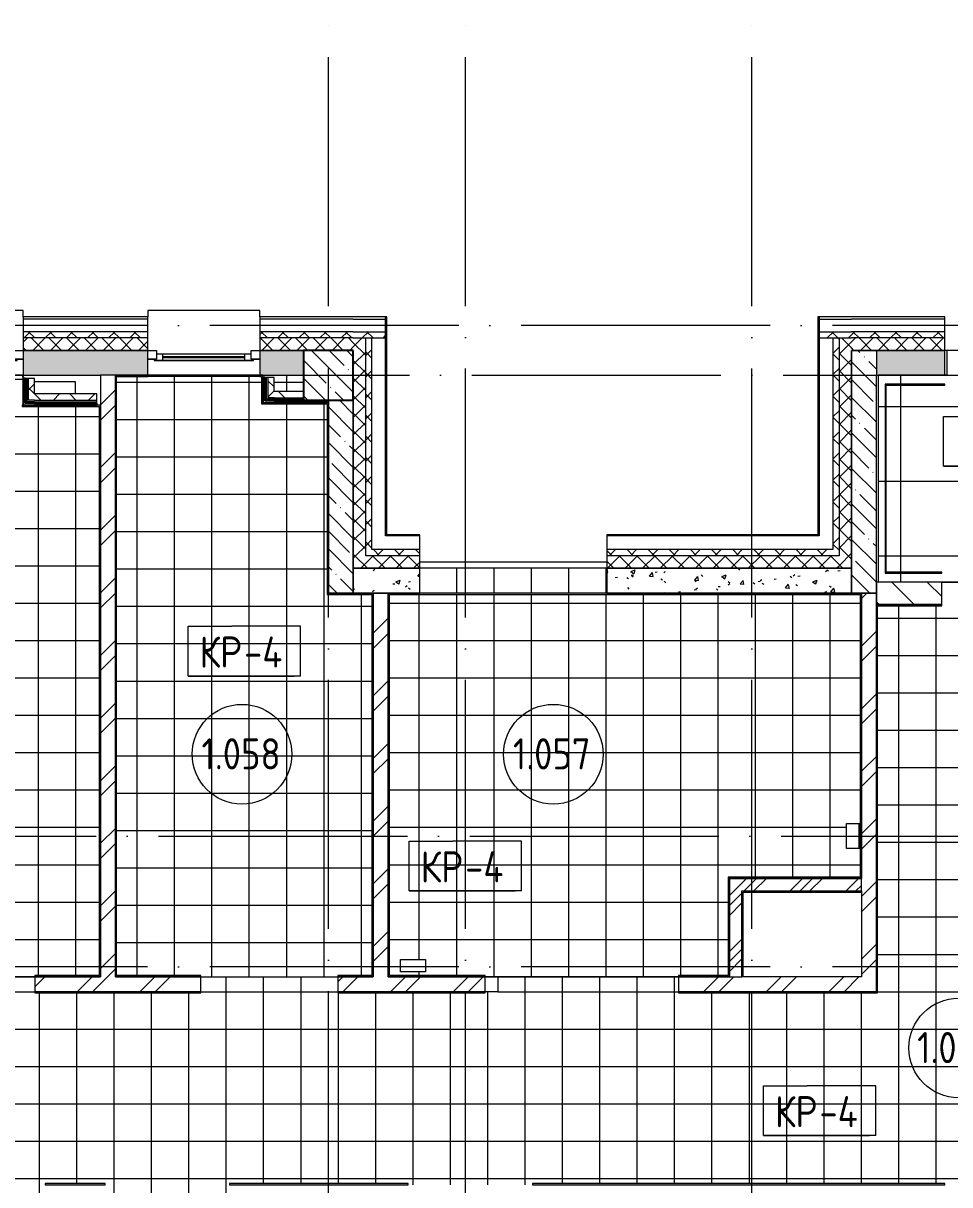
# Model space of a CAD drawing. Header units: millimetres. Extents: x -4370 to 196781, y -4577 to 61202.
# Drawn here: x 115350 to 122789, y 51875 to 61202 of the extents above; entities that cross this region are included whole.
import ezdxf

# ---------------------------------------------------------------- set-up
doc = ezdxf.new("R2010")
doc.units = ezdxf.units.MM
doc.linetypes.add('ADSK_Линия сетки', pattern=[2500, 2000, -250, 0, -250])
for name, color, linetype, lineweight in [('A-AREA-____-IDEN', 2, 'Continuous', 20), ('A-FLOR-____-IDEN', 11, 'Continuous', 20), ('A-FLOR-____-OTLN', 192, 'Continuous', 9), ('A-FLOR-____-PATT', 8, 'Continuous', 9), ('A-GLAZ-____-MCUT', 151, 'Continuous', 9), ('A-GLAZ-____-OTLN', 151, 'Continuous', 9), ('A-WALL-____-MCUT', 113, 'Continuous', 9), ('A-WALL-____-PATT', 111, 'Continuous', 9), ('A-WALL-FNSH-MCUT', 113, 'Continuous', 9), ('I-WALL-____-OTLN', 2, 'Continuous', 9), ('S-COLS-____-MCUT', 52, 'Continuous', 9), ('S-COLS-____-OTLN', 52, 'Continuous', 9), ('S-GRID-____-OTLN', 1, 'Continuous', 9)]:
    doc.layers.add(name, color=color, linetype=linetype, lineweight=lineweight)
doc.styles.add('GOST Common_1', font='GOST_Common.ttf', dxfattribs={"width": 0.9, "height": 250})
pattern_1 = [(135, (0, 0), (-142.5612, -142.5612), []), (135, (142.56, 0), (-142.5612, -142.5612), [252.016, -50.403, 3.353, -47.05])]
pattern_2 = [(45, (0, 0), (-251.4472, 251.4472), []), (45, (0, 381), (-251.4472, 251.4472), [])]
pattern_3 = [(50, (0, 0), (364.3679, -31.8783), [38.1, -419.1]), (355, (0, 0), (-70.48585, 382.1133), [30.48, -335.28]), (100.451, (30.36, -2.66), (293.885, 350.2334), [32.38, -356.18]), (46.184, (0, 101.6), (542.1585, -84.0858), [57.15, -628.65]), (96.636, (45.2, 94.6), (474.8049, 494.8554), [48.57, -534.27]), (351.184, (0, 101.6), (474.8102, 494.85), [45.72, -502.92]), (21, (50.8, 76.2), (303.22847, -204.53046), [38.1, -419.1]), (326, (50.8, 76.2), (123.6039, 368.376), [30.48, -335.28]), (71.451, (76.07, 59.16), (426.8341, 163.8427), [32.38, -356.18]), (37.5, (0, 0), (6.17665, 169.11015), [16.764, -314.452, 16.764, -323.596, -336.55]), (37.5, (0, 0), (6.17665, 169.11015), [-671.576, 16.764, -319.786]), (7.5, (0, 0), (133.63888, 200.3615), [16.764, -177.292, 16.764, -306.832, -128.27]), (7.5, (0, 0), (133.63888, 200.3615), [-517.652, 16.764, -111.506]), (327.5, (-113.28, 0), (271.18182, -11.45836), [16.764, -110.236, 16.764, -379.476, -525.78]), (327.5, (-113.28, 0), (271.18182, -11.45836), [-523.24, 16.764, -509.016]), (317.5, (-164.08, 0), (296.2585, 50.85285), [16.764, -148.336, 16.764, -246.38, -373.38]), (317.5, (-164.08, 0), (296.2585, 50.85285), [-428.244, 16.764, -356.616])]
pattern_4 = [(45, (0, 0), (-70.71068, 70.71068), []), (135, (0, 0), (-70.71068, -70.71068), [])]
pattern_5 = [(135, (0, 0), (-84.85281, -84.85281), []), (225, (0, 0), (84.85281, -84.85281), [])]
pattern_6 = [(45, (0, 0), (-224.5064, 224.5064), []), (45, (79.38, 0), (0, 449.0128), []), (45, (-79.38, 0), (0, 449.0128), [])]
pattern_7 = [(45, (0, 0), (-141.42136, 141.42136), []), (135, (0, 0), (-141.42136, -141.42136), [])]

# ---------------------------------------------------------------- blocks, each defined once
blk = doc.blocks.new('Окно_СКБ_1Ст1 - 120_Окно_СКБ_1Ст_900_ОК6Л-29019250-О_АИ_ПП_0_000_Целиком')
at = {"layer": 'A-GLAZ-____-MCUT', "color": 90}
for p, q in [((-450, -195), (-450, -125)), ((-450, -125), (-380, -125)), ((-380, -125), (-380, -195)), ((380, -155), (-380, -155)), ((-380, -155), (-380, -195)), ((-330, -205), (-330, -155)), ((330, -205), (330, -155)), ((380, -195), (380, -125)), ((380, -125), (450, -125)), ((380, -195), (380, -155)), ((450, -125), (450, -195)), ((-380, -195), (-450, -195)), ((-380, -195), (-400, -195)), ((-400, -195), (-400, -205)), ((-400, -205), (400, -205)), ((400, -205), (-400, -205)), ((450, -195), (380, -195)), ((400, -195), (380, -195)), ((400, -205), (400, -195))]:
    blk.add_line(p, q, dxfattribs=at)
at = {"layer": 'A-GLAZ-____-MCUT', "color": 10, "lineweight": 5}
for p, q in [((-330, -175), (330, -175)), ((330, -185), (-330, -185))]:
    blk.add_line(p, q, dxfattribs=at)
at = {"layer": 'A-GLAZ-____-OTLN', "color": 10, "lineweight": 5}
for p, q in [((-450, -195), (-400, -195)), ((400, -195), (450, -195))]:
    blk.add_line(p, q, dxfattribs=at)
blk = doc.blocks.new('WNW_Отлив1 - Отлив_металлический 2-28596055-О_АИ_ПП_0_000_Целиком')
at = {"layer": 'A-GLAZ-____-OTLN', "color": 10, "lineweight": 5}
for p, q in [((450, 320), (-450, 320)), ((-450, 320), (-450, 270)), ((450, 270), (450, 320))]:
    blk.add_line(p, q, dxfattribs=at)
blk = doc.blocks.new('BSC_Колонна _Прямоугольная - 400x400-V36-О_АИ_ПП_0_000_Целиком')
at = {"layer": 'S-COLS-____-OTLN', "lineweight": 5}
h = blk.add_hatch(dxfattribs=at)
h.set_pattern_fill('FP_64', color=256, style=0, pattern_type=2)
h.set_pattern_definition([(135, (-117799.98, -58375), (-142.56192, -142.56192), []), (135, (-117657.42, -58375), (-142.56192, -142.56192), [252.016, -50.403, 3.353, -47.05])])
h.paths.add_polyline_path([(-200, -200), (200, -200), (200, 200), (-200, 200), (-200, -110.1)])
at = {"layer": 'S-COLS-____-MCUT', "color": 130, "lineweight": 25}
for p, q in [((200, 200), (-200, 200)), ((-200, 200), (-200, -200)), ((200, -200), (200, 200)), ((-200, -200), (200, -200))]:
    blk.add_line(p, q, dxfattribs=at)
blk = doc.blocks.new('0083_СОШ675_АР_R22_rvt-1-О_АИ_ПП_0_000_Целиком')
at = {"layer": 'A-WALL-____-PATT', "lineweight": 5}
h = blk.add_hatch(dxfattribs=at)
h.set_pattern_fill('FP_1', color=10, style=0, pattern_type=2)
h.set_pattern_definition(pattern_5)
h.paths.add_polyline_path([(117250, 58675), (118260, 58675), (118260, 58725), (117250, 58725)])
h.paths.add_polyline_path([(116250.1, 58675), (116350, 58675), (116350, 58725), (115350, 58725), (115350, 58675), (115629.2, 58675)])
h.paths.add_polyline_path([(114387.3, 58675), (114450, 58675), (114450, 58725), (113840, 58725), (113840, 58675), (114076.8, 58675)])
h = blk.add_hatch(dxfattribs=at)
h.set_pattern_fill('FP_6', color=10, style=0, pattern_type=2)
h.set_pattern_definition(pattern_4)
h.paths.add_polyline_path([(117600, 58575), (118000, 58575), (118000, 58675), (117250, 58675), (117250, 58575), (117492, 58575)])
h.paths.add_polyline_path([(116350, 58575), (116350, 58675), (115350, 58675), (115350, 58575), (116250.1, 58575)])
h.paths.add_polyline_path([(114387.3, 58575), (114450, 58575), (114450, 58675), (113840, 58675), (113840, 58575), (114250, 58575)])
h = blk.add_hatch(dxfattribs=at)
h.set_pattern_fill('FP_6', color=10, style=0, pattern_type=2)
h.set_pattern_definition(pattern_4)
h.paths.add_polyline_path([(118100, 56925), (118100, 58675), (118000, 58675), (118000, 56925)])
h = blk.add_hatch(dxfattribs=at)
h.set_pattern_fill('FP_1', color=10, style=0, pattern_type=2)
h.set_pattern_definition(pattern_5)
h.paths.add_polyline_path([(118150, 56975), (118150, 58675), (118100, 58675), (118100, 56975), (118113, 56975)])
h = blk.add_hatch(dxfattribs=at)
h.set_pattern_fill('FP_1', color=10, style=0, pattern_type=2)
h.set_pattern_definition(pattern_5)
h.paths.add_polyline_path([(136350, 58675), (136350, 58725), (134480, 58725), (134480, 58675), (136230, 58675)])
h.paths.add_polyline_path([(133580, 58675), (133580, 58725), (132380, 58725), (132380, 58675), (132394.8, 58675)])
h.paths.add_polyline_path([(131480, 58675), (131480, 58725), (130270, 58725), (130270, 58675), (131152.9, 58675)])
h.paths.add_polyline_path([(129290.1, 58675), (129370, 58675), (129370, 58725), (128150, 58725), (128150, 58675), (128669.1, 58675)])
h.paths.add_polyline_path([(125150, 58675), (125150, 58725), (123950, 58725), (123950, 58675), (124943.4, 58675)])
h.paths.add_polyline_path([(127250, 58675), (127250, 58725), (126350, 58725), (126350, 58675), (127116.8, 58675)])
h.paths.add_polyline_path([(122750, 58675), (122750, 58725), (121740.1, 58725), (121740.1, 58675), (122459.6, 58675)])
h = blk.add_hatch(dxfattribs=at)
h.set_pattern_fill('FP_1', color=10, style=0, pattern_type=2)
h.set_pattern_definition(pattern_5)
h.paths.add_polyline_path([(121900.1, 56925), (121900.1, 58675), (121850.1, 58675), (121850.1, 56925)])
h = blk.add_hatch(dxfattribs=at)
h.set_pattern_fill('FP_6', color=10, style=0, pattern_type=2)
h.set_pattern_definition(pattern_4)
h.paths.add_polyline_path([(121900.1, 56825), (122000.1, 56825), (122000.1, 58675), (121900.1, 58675), (121900.1, 56925)])
h = blk.add_hatch(dxfattribs=at)
h.set_pattern_fill('FP_6', color=10, style=0, pattern_type=2)
h.set_pattern_definition(pattern_4)
h.paths.add_polyline_path([(133580, 58575), (133580, 58675), (132380, 58675), (132380, 58575), (133180, 58575)])
h.paths.add_polyline_path([(134480, 58575), (136400, 58575), (136400, 58675), (134480, 58675)])
h.paths.add_polyline_path([(131480, 58575), (131480, 58675), (130270, 58675), (130270, 58575), (131152.9, 58575)])
h.paths.add_polyline_path([(128970, 58575), (129370, 58575), (129370, 58675), (128150, 58675), (128150, 58575), (128669.1, 58575)])
h.paths.add_polyline_path([(126945.2, 58575), (127250, 58575), (127250, 58675), (126350, 58675), (126350, 58575), (126806.3, 58575)])
h.paths.add_polyline_path([(125150, 58575), (125150, 58675), (123950, 58675), (123950, 58575), (124943.4, 58575)])
h.paths.add_polyline_path([(122750, 58575), (122750, 58675), (122000.1, 58675), (122000.1, 58575), (122459.6, 58575)])
h = blk.add_hatch(dxfattribs=at)
h.set_pattern_fill('FP_5', color=10, style=0, pattern_type=2)
h.set_pattern_definition(pattern_3)
h.paths.add_polyline_path([(117600, 58375), (117600, 58575), (117250, 58575), (117250, 58375), (117492, 58375)])
h.paths.add_polyline_path([(115629.2, 58375), (116350, 58375), (116350, 58575), (115350, 58575), (115350, 58375)])
h.paths.add_polyline_path([(113400, 58375), (113400, 58575), (113300, 58575), (113300, 58375)])
h.paths.add_polyline_path([(113800, 58375), (113850, 58375), (113850, 58575), (113800, 58575)])
h.paths.add_polyline_path([(114250, 58375), (114450, 58375), (114450, 58575), (114250, 58575), (114250, 58440.6)])
h.paths.add_polyline_path([(112400, 58375), (112400, 58575), (111400, 58575), (111400, 58375), (111903.5, 58375)])
h.paths.add_polyline_path([(109100, 58375), (110500, 58375), (110500, 58575), (109100, 58575)])
h = blk.add_hatch(dxfattribs=at)
h.set_pattern_fill('FP_3', color=10, style=0, pattern_type=2)
h.set_pattern_definition(pattern_1)
h.paths.add_polyline_path([(122080, 56625), (122200, 56625), (122200, 58575), (122000, 58575), (122000, 56625)])
h = blk.add_hatch(dxfattribs=at)
h.set_pattern_fill('FP_5', color=10, style=0, pattern_type=2)
h.set_pattern_definition(pattern_3)
h.paths.add_polyline_path([(136500, 58375), (136500, 58575), (134480, 58575), (134480, 58375), (136431, 58375)])
h.paths.add_polyline_path([(133180, 58375), (133180, 58575), (132380, 58575), (132380, 58375), (132394.8, 58375)])
h.paths.add_polyline_path([(131480, 58375), (131480, 58575), (130270, 58575), (130270, 58375), (131152.9, 58375)])
h.paths.add_polyline_path([(128970, 58375), (128970, 58575), (128150, 58575), (128150, 58375), (128669.1, 58375)])
h.paths.add_polyline_path([(126350, 58375), (127250, 58375), (127250, 58575), (126350, 58575)])
h.paths.add_polyline_path([(124943.4, 58375), (125150, 58375), (125150, 58575), (124350, 58575), (124350, 58375)])
h.paths.add_polyline_path([(122200, 58375), (122750, 58375), (122750, 58575), (122200, 58575)])
h = blk.add_hatch(dxfattribs=at)
h.set_pattern_fill('FP_56', color=252, style=0, pattern_type=2)
h.set_pattern_definition(pattern_7)
h.paths.add_polyline_path([(115390, 58175), (115440, 58175), (115440, 58349), (115390, 58349), (115390, 58264.9)])
h = blk.add_hatch(dxfattribs=at)
h.set_pattern_fill('FP_7', color=10, style=0, pattern_type=2)
h.set_pattern_definition(pattern_2)
h.paths.add_polyline_path([(115970, 53545), (116090, 53545), (116090, 58375), (115970, 58375), (115970, 54799.8)])
h = blk.add_hatch(dxfattribs=at)
h.set_pattern_fill('FP_56', color=252, style=0, pattern_type=2)
h.set_pattern_definition(pattern_7)
h.paths.add_polyline_path([(117313.8, 58195), (117363.8, 58195), (117363.8, 58357.5), (117313.8, 58357.5), (117313.8, 58264.9)])
h = blk.add_hatch(dxfattribs=at)
h.set_pattern_fill('FP_56', color=252, style=0, pattern_type=2)
h.set_pattern_definition(pattern_7)
h.paths.add_polyline_path([(115941, 58175), (115941, 58225), (115440, 58225), (115440, 58175), (115629.2, 58175)])
h = blk.add_hatch(dxfattribs=at)
h.set_pattern_fill('FP_56', color=252, style=0, pattern_type=2)
h.set_pattern_definition(pattern_7)
h.paths.add_polyline_path([(117600, 58195), (117600, 58245), (117363.8, 58245), (117363.8, 58195), (117492, 58195)])
h = blk.add_hatch(dxfattribs=at)
h.set_pattern_fill('FP_3', color=10, style=0, pattern_type=2)
h.set_pattern_definition(pattern_1)
h.paths.add_polyline_path([(117800, 56625), (118000, 56625), (118000, 58175), (117800, 58175), (117800, 57109.9)])
h = blk.add_hatch(dxfattribs=at)
h.set_pattern_fill('FP_6', color=10, style=0, pattern_type=2)
h.set_pattern_definition(pattern_4)
h.paths.add_polyline_path([(121838.7, 56825), (121900.1, 56825), (121900.1, 56925), (120035, 56925), (120035, 56825), (121740.1, 56825)])
h.paths.add_polyline_path([(118535, 56825), (118535, 56925), (118000, 56925), (118000, 56825), (118113, 56825)])
h = blk.add_hatch(dxfattribs=at)
h.set_pattern_fill('FP_1', color=10, style=0, pattern_type=2)
h.set_pattern_definition(pattern_5)
h.paths.add_polyline_path([(121730.1, 56925), (121850.1, 56925), (121850.1, 56975), (120035, 56975), (120035, 56925), (121217.7, 56925)])
h.paths.add_polyline_path([(118535, 56925), (118535, 56975), (118100, 56975), (118100, 56925), (118113, 56925)])
h = blk.add_hatch(dxfattribs=at)
h.set_pattern_fill('FP_5', color=10, style=0, pattern_type=2)
h.set_pattern_definition(pattern_3)
h.paths.add_polyline_path([(122000.1, 56625), (122000.1, 56825), (120035, 56825), (120035, 56625), (121838.7, 56625)])
h.paths.add_polyline_path([(118535, 56625), (118535, 56825), (118000, 56825), (118000, 56625), (118113, 56625)])
h = blk.add_hatch(dxfattribs=at)
h.set_pattern_fill('FP_4', color=10, style=0, pattern_type=2)
h.set_pattern_definition([(135, (0, 0), (-141.42136, -141.42136), [])])
h.paths.add_polyline_path([(123825, 56535), (124150, 56535), (124150, 56715), (123825, 56715)])
h.paths.add_polyline_path([(122200.1, 56535), (122725, 56535), (122725, 56715), (122200.1, 56715)])
h = blk.add_hatch(dxfattribs=at)
h.set_pattern_fill('FP_7', color=10, style=0, pattern_type=2)
h.set_pattern_definition(pattern_2)
h.paths.add_polyline_path([(118160, 53425), (118280, 53425), (118280, 56625), (118160, 56625), (118160, 53545)])
h = blk.add_hatch(dxfattribs=at)
h.set_pattern_fill('FP_7', color=10, style=0, pattern_type=2)
h.set_pattern_definition(pattern_2)
h.paths.add_polyline_path([(122080, 53425), (122200, 53425), (122200, 56625), (122080, 56625), (122080, 53545)])
h = blk.add_hatch(dxfattribs=at)
h.set_pattern_fill('FP_8', color=10, style=0, pattern_type=2)
h.set_pattern_definition(pattern_6)
h.paths.add_polyline_path([(121120, 53545), (121120, 54335), (121020, 54335), (121020, 53545)])
h = blk.add_hatch(dxfattribs=at)
h.set_pattern_fill('FP_8', color=10, style=0, pattern_type=2)
h.set_pattern_definition(pattern_6)
h.paths.add_polyline_path([(121120, 54235), (122080, 54235), (122080, 54335), (121120, 54335)])
h = blk.add_hatch(dxfattribs=at)
h.set_pattern_fill('FP_7', color=10, style=0, pattern_type=2)
h.set_pattern_definition(pattern_2)
h.paths.add_polyline_path([(118160, 53425), (118160, 53545), (117875, 53545), (117875, 53425)])
h.paths.add_polyline_path([(116250.1, 53425), (116775, 53425), (116775, 53545), (115442, 53545), (115442, 53425)])
h.paths.add_polyline_path([(113442, 53425), (114342, 53425), (114342, 53545), (113442, 53545)])
h.paths.add_polyline_path([(112342, 53425), (112342, 53545), (110776.7, 53545), (110776.7, 53425), (111282.6, 53425)])
h.paths.add_polyline_path([(109676.7, 53425), (109676.7, 53545), (108033.1, 53545), (108033.1, 53425), (108798.8, 53425)])
h.paths.add_polyline_path([(106315, 53425), (106933.1, 53425), (106933.1, 53545), (105359.4, 53545), (105359.4, 53425)])
h.paths.add_polyline_path([(103831.2, 53425), (104259.4, 53425), (104259.4, 53545), (101735.2, 53545), (101735.2, 53425)])
h.paths.add_polyline_path([(100635.2, 53425), (100635.2, 53545), (99520, 53545), (99520, 53425)])
h = blk.add_hatch(dxfattribs=at)
h.set_pattern_fill('FP_7', color=10, style=0, pattern_type=2)
h.set_pattern_definition(pattern_2)
h.paths.add_polyline_path([(118280, 53425), (119060, 53425), (119060, 53545), (118280, 53545)])
h.paths.add_polyline_path([(122080, 53425), (122080, 53545), (120610, 53545), (120610, 53425), (121217.7, 53425)])
at = {"layer": 'A-FLOR-____-OTLN', "color": 90}
for p, q in [((123950, 58575), (122750, 58575)), ((115440, 58325), (115766.9, 58325)), ((115766.9, 58325), (115766.9, 58225)), ((120035, 56875), (118535, 56875)), ((122060, 54775.4), (122060, 54575.4)), ((121130, 53545), (121130, 54225.5)), ((121130, 54225.5), (122080, 54225.5))]:
    blk.add_line(p, q, dxfattribs=at)
at = {"layer": 'A-WALL-____-MCUT', "color": 90}
for p, q in [((115350, 58825), (115350, 58725)), ((116350, 58725), (116350, 58825)), ((117250, 58825), (117250, 58725)), ((122750, 58765), (122750, 58825)), ((122750, 58725), (122750, 58765)), ((115350, 58675), (115350, 58575)), ((116350, 58575), (116350, 58675)), ((117250, 58675), (117250, 58575)), ((122750, 58575), (122750, 58675)), ((122000.1, 56825), (122000.1, 58575)), ((122000.1, 58575), (122200, 58575)), ((118000, 58175), (118000, 57095)), ((118000, 57095), (118000, 57085)), ((118000, 57085), (118000, 57060)), ((118535, 57060), (118535, 57085)), ((120035, 57085), (120035, 57060)), ((118000, 57060), (118000, 56975)), ((118535, 56975), (118535, 57060)), ((120035, 57060), (120035, 56975)), ((118000, 56975), (118000, 56925)), ((118000, 56925), (118000, 56825)), ((118535, 56925), (118535, 56975)), ((118535, 56825), (118535, 56925)), ((120035, 56975), (120035, 56925)), ((120035, 56925), (120035, 56825)), ((121900.1, 56825), (122000.1, 56825))]:
    blk.add_line(p, q, dxfattribs=at)
at = {"layer": 'A-WALL-____-MCUT', "color": 10, "lineweight": 5}
for p, q in [((116350, 58825), (115350, 58825)), ((118000, 58825), (117250, 58825)), ((118000, 58825), (118260, 58825)), ((118260, 58825), (118260, 58845)), ((118260, 58845), (118260, 58825)), ((118260, 58725), (118260, 58825)), ((118260, 58825), (118260, 58725)), ((121740.1, 58845), (121740.1, 58825)), ((121740.1, 58825), (121740.1, 58845)), ((121740.1, 58825), (121740.1, 58725)), ((121740.1, 58825), (122000.1, 58825)), ((121740.1, 58725), (121740.1, 58825)), ((122750, 58825), (122000.1, 58825)), ((118100, 57095), (118100, 58675)), ((118150, 57095), (118150, 58675)), ((118260, 57095), (118260, 58675)), ((121740.1, 58675), (121740.1, 57085)), ((121850.1, 58675), (121850.1, 56975)), ((121900.1, 58675), (121900.1, 56925)), ((122200, 58575), (122200, 58375)), ((115377.5, 58349), (115377.5, 58162.5)), ((116090, 58375), (115970, 58375)), ((117301.3, 58357.5), (117301.3, 58182.5)), ((115390, 58162.5), (115377.5, 58162.5)), ((115440, 58162.5), (115390, 58162.5)), ((115440, 58162.5), (115941, 58162.5)), ((117313.8, 58182.5), (117301.3, 58182.5)), ((117363.8, 58182.5), (117313.8, 58182.5)), ((117363.8, 58182.5), (117600, 58182.5)), ((118100, 56975), (118100, 57095)), ((118150, 57085), (118150, 57095)), ((118150, 56975), (118150, 57085)), ((118260, 57085), (118260, 57095)), ((118535, 57085), (118260, 57085)), ((121730.1, 57085), (120035, 57085)), ((121740.1, 57085), (121730.1, 57085)), ((118100, 56925), (118100, 56975)), ((118535, 56925), (118100, 56925)), ((118535, 56975), (118150, 56975)), ((121730.1, 56975), (120035, 56975)), ((121730.1, 56925), (120035, 56925)), ((121740.1, 56975), (121730.1, 56975)), ((121850.1, 56925), (121730.1, 56925)), ((121850.1, 56975), (121740.1, 56975)), ((121900.1, 56925), (121850.1, 56925)), ((122080, 56625), (122200, 56625)), ((122200, 56625), (122080, 56625)), ((122080, 54235), (122080, 54335)), ((121020, 53545), (121120, 53545))]:
    blk.add_line(p, q, dxfattribs=at)
at = {"layer": 'A-WALL-____-MCUT', "color": 50, "lineweight": 13}
for p, q in [((115350, 58725), (115350, 58675)), ((116350, 58725), (115350, 58725)), ((116350, 58675), (115350, 58675)), ((116350, 58675), (116350, 58725)), ((117250, 58725), (117250, 58675)), ((118000, 58725), (117250, 58725)), ((118000, 58675), (117250, 58675)), ((118000, 58725), (118260, 58725)), ((118000, 58675), (118100, 58675)), ((118100, 58675), (118150, 58675)), ((118150, 58675), (118260, 58675)), ((118260, 58675), (118260, 58725)), ((118260, 58725), (118260, 58675)), ((121740.1, 58725), (121740.1, 58675)), ((121740.1, 58725), (122000.1, 58725)), ((121740.1, 58675), (121740.1, 58725)), ((121740.1, 58675), (121850.1, 58675)), ((121850.1, 58675), (121900.1, 58675)), ((121900.1, 58675), (122000.1, 58675)), ((122750, 58725), (122000.1, 58725)), ((122750, 58675), (122000.1, 58675)), ((122750, 58675), (122750, 58725)), ((115350, 58575), (115350, 58375)), ((116350, 58575), (115350, 58575)), ((115350, 58575), (116350, 58575)), ((116350, 58375), (116350, 58575)), ((117250, 58575), (117250, 58375)), ((117600, 58575), (117250, 58575)), ((117250, 58575), (117600, 58575)), ((122200, 58575), (122000, 58575)), ((122000, 58575), (122000, 56625)), ((122200, 58575), (122750, 58575)), ((122750, 58575), (122200, 58575)), ((122750, 58375), (122750, 58575)), ((115350, 58375), (115970, 58375)), ((115440, 58349), (115390, 58349)), ((115390, 58349), (115390, 58175)), ((115440, 58225), (115440, 58349)), ((115970, 58375), (115970, 53545)), ((116090, 53545), (116090, 58375)), ((116090, 58375), (116350, 58375)), ((117250, 58375), (117600, 58375)), ((117363.8, 58357.5), (117313.8, 58357.5)), ((117313.8, 58357.5), (117313.8, 58195)), ((117363.8, 58245), (117363.8, 58357.5)), ((122200, 56625), (122200, 58375)), ((122200, 58375), (122750, 58375)), ((115941, 58225), (115440, 58225)), ((115941, 58175), (115941, 58225)), ((117600, 58245), (117363.8, 58245)), ((115440, 58175), (115390, 58175)), ((115440, 58175), (115941, 58175)), ((117363.8, 58195), (117313.8, 58195)), ((117363.8, 58195), (117600, 58195)), ((117800, 58175), (117800, 56625)), ((118000, 56625), (118000, 58175)), ((118000, 56825), (118000, 56625)), ((118535, 56825), (118000, 56825)), ((118000, 56825), (118535, 56825)), ((118535, 56625), (118535, 56825)), ((120035, 56825), (120035, 56625)), ((121730.1, 56825), (120035, 56825)), ((120035, 56825), (121730.1, 56825)), ((122000.1, 56825), (121730.1, 56825)), ((121730.1, 56825), (121740.1, 56825)), ((121740.1, 56825), (121850.1, 56825)), ((121850.1, 56825), (121900.1, 56825)), ((122000.1, 56625), (122000.1, 56825)), ((122725, 56715), (122200.1, 56715)), ((122200.1, 56715), (122200.1, 56535)), ((122725, 56535), (122725, 56715)), ((117800, 56625), (118000, 56625)), ((118000, 56625), (118535, 56625)), ((118160, 56625), (118160, 53545)), ((118280, 56625), (118160, 56625)), ((118280, 53545), (118280, 56625)), ((120035, 56625), (122000.1, 56625)), ((122000, 56625), (122080, 56625)), ((122080, 56625), (122080, 54335)), ((122200, 53425), (122200, 56625)), ((122200.1, 56535), (122725, 56535)), ((121020, 54335), (121020, 53545)), ((121120, 54335), (121020, 54335)), ((122080, 54335), (121120, 54335)), ((121120, 53545), (121120, 54235)), ((121120, 54235), (122080, 54235)), ((122080, 54235), (122080, 53545)), ((115970, 53545), (115442, 53545)), ((115442, 53545), (115442, 53425)), ((116775, 53545), (116090, 53545)), ((116775, 53425), (116775, 53545)), ((118160, 53545), (117875, 53545)), ((117875, 53545), (117875, 53425)), ((119060, 53545), (118280, 53545)), ((119060, 53425), (119060, 53545)), ((121020, 53545), (120610, 53545)), ((120610, 53545), (120610, 53425)), ((122080, 53545), (121120, 53545)), ((115442, 53425), (116775, 53425)), ((117875, 53425), (118160, 53425)), ((118160, 53425), (118280, 53425)), ((118280, 53425), (119060, 53425)), ((120610, 53425), (122080, 53425)), ((122080, 53425), (122200, 53425))]:
    blk.add_line(p, q, dxfattribs=at)
at = {"layer": 'A-WALL-____-MCUT', "color": 130, "lineweight": 25}
for p, q in [((115365, 58349), (115350, 58349)), ((115350, 58349), (115350, 58135)), ((115365, 58349), (115365, 58150)), ((117288.8, 58357.5), (117273.8, 58357.5)), ((117273.8, 58357.5), (117273.8, 58155)), ((117288.8, 58357.5), (117288.8, 58170)), ((115350, 58135), (115365, 58135)), ((115377.5, 58150), (115365, 58150)), ((115365, 58135), (115377.5, 58135)), ((115440, 58150), (115377.5, 58150)), ((115377.5, 58135), (115390, 58135)), ((115390, 58135), (115440, 58135)), ((115440, 58150), (115941, 58150)), ((115440, 58135), (115941, 58135)), ((115941, 58135), (115941, 58150)), ((117275, 58155), (117288.8, 58155)), ((117301.3, 58170), (117288.8, 58170)), ((117288.8, 58155), (117301.3, 58155)), ((117363.8, 58170), (117301.3, 58170)), ((117301.3, 58155), (117313.8, 58155)), ((117313.8, 58155), (117363.8, 58155)), ((117363.8, 58170), (117600, 58170)), ((117363.8, 58155), (117600, 58155)), ((117600, 58155), (117600, 58170))]:
    blk.add_line(p, q, dxfattribs=at)
at = {"layer": 'A-WALL-FNSH-MCUT', "color": 90}
for p, q in [((116350, 58845), (115350, 58845)), ((115350, 58845), (115350, 58825)), ((116350, 58825), (116350, 58845)), ((118000, 58845), (117250, 58845)), ((117250, 58845), (117250, 58825)), ((118100, 58845), (118000, 58845)), ((118150, 58845), (118100, 58845)), ((118260, 58845), (118150, 58845)), ((118270, 58845), (118260, 58845)), ((118270, 57095), (118270, 58845)), ((121740.1, 58845), (121730.1, 58845)), ((121730.1, 58845), (121730.1, 57095)), ((121850.1, 58845), (121740.1, 58845)), ((121900.1, 58845), (121850.1, 58845)), ((122000.1, 58845), (121900.1, 58845)), ((122750, 58845), (122000.1, 58845)), ((122750, 58825), (122750, 58845)), ((115377.5, 58349), (115365, 58349)), ((115390, 58349), (115377.5, 58349)), ((117301.3, 58357.5), (117288.8, 58357.5)), ((117313.8, 58357.5), (117301.3, 58357.5)), ((115941, 58162.5), (115941, 58175)), ((115941, 58150), (115941, 58162.5)), ((117600, 58170), (117600, 58175)), ((118535, 57095), (118270, 57095)), ((118535, 57085), (118535, 57095)), ((121730.1, 57095), (120035, 57095)), ((120035, 57095), (120035, 57085))]:
    blk.add_line(p, q, dxfattribs=at)
at = {"layer": 'I-WALL-____-OTLN', "color": 90}
for p, q in [((115350, 58375), (114455, 58375)), ((117250, 58375), (116350, 58375))]:
    blk.add_line(p, q, dxfattribs=at)
at = {"layer": 'A-GLAZ-____-OTLN', "color": 90, "lineweight": 9}
for name, p in [('WNW_Отлив1 - Отлив_металлический 2-28596055-О_АИ_ПП_0_000_Целиком', (114900, 58575)), ('WNW_Отлив1 - Отлив_металлический 2-28596055-О_АИ_ПП_0_000_Целиком', (116800, 58575)), ('Окно_СКБ_1Ст1 - 120_Окно_СКБ_1Ст_900_ОК6Л-29019250-О_АИ_ПП_0_000_Целиком', (114900, 58700)), ('Окно_СКБ_1Ст1 - 120_Окно_СКБ_1Ст_900_ОК6Л-29019250-О_АИ_ПП_0_000_Целиком', (116800, 58700))]:
    blk.add_blockref(name, p, dxfattribs=at)
at = {"layer": 'S-COLS-____-OTLN', "color": 90, "lineweight": 9}
blk.add_blockref('BSC_Колонна _Прямоугольная - 400x400-V36-О_АИ_ПП_0_000_Целиком', (117800, 58375), dxfattribs=at)
blk = doc.blocks.new('BSC_Колонна _Прямоугольная - ПР-1_Профиль торцевой для плитки-3454341-О_АИ_ПП_0_000_Целиком')
at = {"layer": 'S-COLS-____-MCUT'}
for p, q in [((5, 5), (-5, 5)), ((-5, 5), (-5, -5)), ((5, -5), (5, 5)), ((-5, -5), (5, -5))]:
    blk.add_line(p, q, dxfattribs=at)
blk = doc.blocks.new('ADSK_Марка_Перекрытие - Типоразмер_ADSK_Марка-158127-О_АИ_ПП_0_000_Целиком')
at = {"layer": 'A-FLOR-____-IDEN'}
for p, q in [((-4.5, 4), (-1, 4)), ((-4.5, 0), (-4.5, 4)), ((4.5, 4), (-1, 4)), ((4.5, 0), (4.5, 4)), ((4.5, 0), (-4.5, 0)), ((-4.5, 0), (4, 0))]:
    blk.add_line(p, q, dxfattribs=at)
blk = doc.blocks.new('ADSK_Марка_Помещение_ОдноЗначение - Номер-159740-О_АИ_ПП_0_000_Целиком')
at = {"layer": 'A-AREA-____-IDEN'}
blk.add_circle((0, 0), 4, dxfattribs=at)

msp = doc.modelspace()

# ---------------------------------------------------------------- hatches: boundary and pattern name
at = {"layer": 'A-FLOR-____-PATT'}
h = msp.add_hatch(dxfattribs=at)
h.set_pattern_fill('FP_192', color=256, style=0, pattern_type=2)
h.set_pattern_definition([(90, (122995, 57524.94), (-600, 4e-14), []), (180, (122995, 57524.94), (-7e-14, -600), [])])
h.paths.add_polyline_path([(123824.999505, 56714.940333), (123824.999505, 56715), (124149.999505, 56715), (124149.999505, 58174.939747), (123949.978078, 58174.999414), (123949.978078, 58574.940333), (122765.021922, 58574.940333), (122765.021922, 58374.940333), (122215.021426, 58374.940333), (122215.041195, 56715), (123701.532826, 56714.940333)])
h.paths.add_polyline_path([(122269.999505, 56785), (122269.999505, 58305), (122750, 58305), (122750, 58295), (122279.999505, 58295), (122279.999505, 56795), (122724.999505, 56795), (122724.999505, 56785), (122279.999505, 56785)])
h.paths.add_polyline_path([(124069.999505, 56785), (123824.999505, 56785), (123824.999505, 56795), (124069.999505, 56795), (124069.999505, 58094.999414), (123869.999505, 58094.999414), (123869.999505, 58240), (123879.999505, 58240), (123879.999505, 58109.999414), (123884.999505, 58109.999414), (123884.999505, 58104.999414), (124079.999505, 58104.999414), (124079.999505, 56785), (124072.221727, 56785)])
h = msp.add_hatch(dxfattribs=at)
h.set_pattern_fill('FP_216', color=256, style=0, pattern_type=2)
h.set_pattern_definition([(0, (114872.5, 55945), (0, 300), []), (90, (114872.5, 55945), (-300, 2e-14), [])])
h.paths.add_polyline_path([(115442, 53545), (115442, 53555.000586), (115960, 53555.000586), (115960, 58125.000586), (115340, 58125.000586), (115340, 58365.000586), (114259.978078, 58365.000586), (114259.978078, 58165), (113849.978078, 58165), (113850.84206, 53555.000586), (114342, 53555.000586), (114342, 53545.000586), (115441.96964, 53545)])
h.paths.add_polyline_path([(113799.978078, 53555.000586), (113799.978078, 58165), (113670.000586, 58165), (113670.000586, 53555.000586), (113799.675733, 53555.000586)])
h = msp.add_hatch(dxfattribs=at)
h.set_pattern_fill('FP_213', color=256, style=0, pattern_type=2)
h.set_pattern_definition([(0, (116865, 55920), (0, 300), []), (90, (116865, 55920), (-300, 2e-14), [])])
h.paths.add_polyline_path([(117875, 53545), (117875, 53555.000586), (118149.999505, 53555.000586), (118149.999505, 56615.000586), (117789.978078, 56615.000586), (117789.978078, 58145), (117263.75, 58145), (117263.75, 58365.000586), (116100, 58365.000586), (116100, 53555.000586), (116775, 53555.000586), (116775, 53545.000586), (117492.042675, 53545.000586)])
h.paths.add_polyline_path([(117799.978078, 56625.000586), (117800.000586, 56625.023094), (117799.978078, 57109.900929)])
h.paths.add_polyline_path([(117789.978078, 58155), (117789.978078, 58165), (117599.978078, 58165), (117599.978078, 58155)])
h.paths.add_polyline_path([(117492.042675, 58244.999414), (117599.978078, 58244.999414), (117599.978078, 58375), (117273.75, 58375), (117273.75, 58357.5), (117363.75, 58357.5), (117363.75, 58244.999414)])
h = msp.add_hatch(dxfattribs=at)
h.set_pattern_fill('FP_201', color=256, style=0, pattern_type=2)
h.set_pattern_definition([(0, (119130, 55045), (0, 300), []), (90, (119130, 55045), (-300, 2e-14), [])])
h.paths.add_polyline_path([(120609.999504, 53545), (120609.999504, 53555.000586), (121009.999504, 53555.000586), (121009.999504, 54345), (122069.999505, 54345), (122069.999505, 54575.433295), (121960.004676, 54575.433295), (121960.004676, 54775.433295), (122069.999505, 54775.433295), (122069.999505, 56615.001172), (118289.999505, 56615.001172), (118289.999505, 53555.000586), (119059.999504, 53555.000586), (119060.003314, 53545.000586), (119975.838735, 53545.000586)])
h.paths.add_polyline_path([(118379.527822, 53584.999414), (118379.527822, 53684.999414), (118579.527822, 53684.999414), (118579.527822, 53584.999414)])
h.paths.add_polyline_path([(118733.940705, 56625.001172), (120035, 56625.001172), (120035, 56825), (118535, 56825), (118535, 56625.001172)])
h = msp.add_hatch(dxfattribs=at)
h.set_pattern_fill('FP_215', color=256, style=0, pattern_type=2)
h.set_pattern_definition([(0, (122980, 51025), (0, 300), []), (90, (122980, 51025), (-300, 2e-14), [])])
h.paths.add_polyline_path([(115442, 53425.000586), (115441.96964, 53545), (114342, 53545), (114342, 53425)])
h.paths.add_polyline_path([(123701.532826, 51755), (123749.999505, 51755.000586), (123749.999505, 51885.000586), (123939.999505, 51885.000586), (123938.889045, 56525.000586), (123824.999505, 56525.000586), (123824.999505, 56715), (122724.999505, 56715), (122724.999505, 56525.000586), (122210.070101, 56525.000586), (122209.998918, 53415.000586), (120609.999504, 53415.000586), (120609.97606, 53545), (119159.999504, 53545), (119159.999504, 53425), (119059.999504, 53425), (119059.999504, 53415.000586), (117875, 53415.000586), (117874.983882, 53545), (116775, 53545), (116775, 53415.000586), (115442, 53415.000586), (115441.994627, 53425.000586), (114342, 53425), (114342, 53415.000586), (113849.978078, 53415.000586), (113849.978078, 51885.000586), (114426.847334, 51885.000586), (114426.847334, 51755), (115526.847334, 51755.000586), (115526.847334, 51885.000586), (116006.861011, 51885.000586), (116006.861011, 51875), (115906.851093, 51874.997635), (115906.861011, 51755.000586), (117006.861011, 51755), (117006.861011, 51885.000586), (118439.978078, 51885.000586), (118439.978078, 51875.000586), (119439.978078, 51875), (119439.978078, 51885.000586), (122749.999505, 51885.000586), (122749.999505, 51755)])
at = {"layer": 'A-WALL-____-PATT'}
for points in [[(115350, 58135.000586), (115350, 58365.000586), (115340, 58365.000586), (115340, 58135.000586)], [(116100, 53545.000586), (116100, 58365.000586), (116090, 58365.000586), (116090, 53545.000586)], [(117263.75, 58155), (117273.75, 58155), (117273.75, 58365.000586), (117263.75, 58365.000586), (117263.75, 58264.940858)], [(122750, 58295), (122750, 58305), (122269.999505, 58305), (122269.999505, 58295), (122459.634796, 58295)], [(122279.999505, 56785), (122279.999505, 58295), (122269.999505, 58295), (122269.999505, 56785)], [(115960, 58125.000586), (115960, 58135.000586), (115350, 58135.000586), (115350, 58125.000586), (115629.19563, 58125.000586)], [(115960, 53545.000586), (115970, 53545.000586), (115970, 58135.000586), (115960, 58135.000586), (115960, 53555.000586)], [(117599.978078, 58165), (117799.978078, 58165), (117799.977492, 58174.999414), (117599.978078, 58174.999414)], [(117799.978078, 56625.000586), (117799.978078, 58165), (117789.978078, 58165), (117789.978078, 56625.000586)], [(118149.999505, 56615.000586), (118159.999505, 56615.000586), (118159.999505, 56625.000586), (117799.978078, 56625.000586), (117799.978078, 56615.000586), (118112.99169, 56615.000586)], [(118159.999505, 53555.000586), (118159.999505, 56615.000586), (118149.999505, 56615.000586), (118149.999505, 53555.000586)], [(118279.999505, 53545.000586), (118289.999505, 53545.000586), (118289.999505, 56625.001172), (118279.999505, 56625.001172), (118279.999505, 53644.78114)], [(122069.999505, 56615.001172), (122069.999505, 56625.001172), (118289.999505, 56625.001172), (118289.999505, 56615.001172), (121838.685781, 56615.001172)], [(122069.999505, 54345), (122079.999505, 54345), (122079.999505, 56625.001172), (122069.999505, 56625.001172), (122069.999505, 54799.821069)], [(122200.070101, 53425.000586), (122210.070101, 53425.000586), (122210.070101, 56535.000586), (122200.070101, 56535.000586), (122200.070101, 53644.78114)], [(121019.999504, 53555.000586), (121019.999504, 54335), (121009.999504, 54335), (121009.999504, 53555.000586)], [(121019.999504, 54335), (122079.999505, 54335), (122079.999505, 54345), (121019.999504, 54345)]]:
    msp.add_hatch(color=7, dxfattribs=at).paths.add_polyline_path(points)
h = msp.add_hatch(color=7, dxfattribs=at)
h.paths.add_polyline_path([(117263.75, 58365.000586), (117273.75, 58365.000586), (117273.75, 58375.000586), (117250, 58375.000586), (117250, 58365.000586)])
h.paths.add_polyline_path([(116090, 58365.000586), (116350, 58365.000586), (116350, 58375.000586), (116090, 58375.000586)])
h = msp.add_hatch(color=7, dxfattribs=at)
h.paths.add_polyline_path([(117789.978078, 58145), (117789.978078, 58155), (117274.978078, 58154.976211), (117274.978078, 58145), (117492.042675, 58145)])
h.paths.add_polyline_path([(117263.75, 58145), (117264.978078, 58145), (117264.978078, 58155), (117263.75, 58155)])
h = msp.add_hatch(color=7, dxfattribs=at)
h.paths.add_polyline_path([(124079.999505, 56785), (124079.999505, 56795), (123824.999505, 56795), (123824.999505, 56785)])
h.paths.add_polyline_path([(122279.999505, 56785), (122724.999505, 56785), (122724.999505, 56795), (122279.999505, 56795)])
h = msp.add_hatch(color=7, dxfattribs=at)
h.paths.add_polyline_path([(123939.999505, 56525.000586), (123949.999505, 56525.000586), (123949.999505, 56535.000586), (123824.999505, 56535.000586), (123824.999505, 56525.000586)])
h.paths.add_polyline_path([(122724.999505, 56525.000586), (122724.999505, 56535.000586), (122210.070101, 56535.000586), (122210.070101, 56525.000586), (122459.634796, 56525.000586)])
h = msp.add_hatch(color=7, dxfattribs=at)
h.paths.add_polyline_path([(115442, 53545.000586), (115960, 53545.000586), (115960, 53555.000586), (115442, 53555.000586)])
h.paths.add_polyline_path([(113660.000586, 53545.000586), (114342, 53545.000586), (114342, 53555.000586), (113660.000586, 53555.000586)])
h = msp.add_hatch(color=7, dxfattribs=at)
h.paths.add_polyline_path([(117875, 53545.000586), (118159.999505, 53545.000586), (118159.999505, 53555.000586), (117875, 53555.000586)])
h.paths.add_polyline_path([(116775, 53545.000586), (116775, 53555.000586), (116100, 53555.000586), (116100, 53545.000586), (116250.144645, 53545.000586)])
h = msp.add_hatch(color=7, dxfattribs=at)
h.paths.add_polyline_path([(120609.999504, 53545.000586), (121019.999504, 53545.000586), (121019.999504, 53555.000586), (120609.999504, 53555.000586)])
h.paths.add_polyline_path([(119059.999504, 53545.000586), (119059.999504, 53555.000586), (118289.999505, 53555.000586), (118289.999505, 53545.000586), (118733.940705, 53545.000586)])
h = msp.add_hatch(color=7, dxfattribs=at)
h.paths.add_polyline_path([(122200.070101, 53415.000586), (122200.070101, 53425.000586), (120609.999504, 53425.000586), (120609.999504, 53415.000586), (121217.736766, 53415.000586)])
h.paths.add_polyline_path([(119059.999504, 53415.000586), (119059.999504, 53425.000586), (117875, 53425.000586), (117875, 53415.000586), (118733.940705, 53415.000586)])
h.paths.add_polyline_path([(115442, 53415.000586), (116775, 53415.000586), (116775, 53425.000586), (115442, 53425.000586)])
h.paths.add_polyline_path([(113799.978078, 53415.000586), (114342, 53415.000586), (114342, 53425.000586), (113799.978078, 53425.000586)])
h = msp.add_hatch(color=7, dxfattribs=at)
h.paths.add_polyline_path([(122749.999505, 51875.000586), (122749.999505, 51885.000586), (119439.978078, 51885.000586), (119439.978078, 51875.000586), (121217.736766, 51875.000586)])
h.paths.add_polyline_path([(123749.999505, 51875.000586), (123949.999505, 51875.000586), (123949.999505, 51885.000586), (123749.999505, 51885.000586)])
h.paths.add_polyline_path([(118439.978078, 51875.000586), (118439.978078, 51885.000586), (117006.861011, 51885.000586), (117006.861011, 51875.000586), (117492.042675, 51875.000586)])
h.paths.add_polyline_path([(116006.861011, 51875.000586), (116006.861011, 51885.000586), (115526.847334, 51885.000586), (115526.847334, 51875.000586)])
h.paths.add_polyline_path([(113799.978078, 51875.000586), (114426.847334, 51875.000586), (114426.847334, 51885.000586), (113799.978078, 51885.000586)])

# ---------------------------------------------------------------- linework, layer by layer
at = {"layer": 'A-FLOR-____-OTLN'}
for p, q in [((123950.09624, 58574.940333), (122765.021922, 58574.940333)), ((122765.021922, 58574.940333), (122765.021922, 58374.940333)), ((122765.021922, 58374.940333), (122215.021426, 58374.940333)), ((122215.021426, 58374.940333), (122215.021426, 56715)), ((120035, 56825), (118535, 56825)), ((123824.999505, 56715), (122724.999505, 56715)), ((122724.999505, 56714.940333), (123825.04094, 56714.940333)), ((121960.004676, 54575.433295), (121960.004676, 54775.433295)), ((121960.004676, 54775.433295), (122069.999505, 54775.433295)), ((122069.999505, 54575.433295), (121960.004676, 54575.433295)), ((118379.527822, 53584.999414), (118379.527822, 53684.999414)), ((118379.527822, 53684.999414), (118579.527822, 53684.999414)), ((118579.527822, 53684.999414), (118579.527822, 53584.999414)), ((115442, 53545), (114342, 53545)), ((116775, 53545), (117875, 53545)), ((118579.527822, 53584.999414), (118379.527822, 53584.999414)), ((120609.999504, 53545), (119059.999504, 53545)), ((119159.999504, 53545), (119159.999504, 53425)), ((119159.999504, 53425), (119059.999504, 53425))]:
    msp.add_line(p, q, dxfattribs=at)
at = {"layer": 'A-WALL-____-MCUT', "color": 7}
for p, q in [((115350, 58365.000586), (115340, 58365.000586)), ((115350, 58135.000586), (115350, 58365.000586)), ((116350, 58375.000586), (116090, 58375.000586)), ((116090, 58375.000586), (116090, 53545.000586)), ((116100, 58365.000586), (116350, 58365.000586)), ((116100, 53555.000586), (116100, 58365.000586)), ((116350, 58365.000586), (116350, 58375.000586)), ((117273.75, 58375.000586), (117250, 58375.000586)), ((117250, 58375.000586), (117250, 58365.000586)), ((117250, 58365.000586), (117263.75, 58365.000586)), ((117263.75, 58365.000586), (117263.75, 58145)), ((117273.75, 58155), (117273.75, 58375.000586)), ((122750, 58305), (122269.999505, 58305)), ((122269.999505, 58305), (122269.999505, 56785)), ((122279.999505, 58295), (122750, 58295)), ((122279.999505, 56795), (122279.999505, 58295)), ((122750, 58295), (122750, 58305)), ((115970, 58135.000586), (115350, 58135.000586)), ((115350, 58125.000586), (115960, 58125.000586)), ((115960, 58125.000586), (115960, 53555.000586)), ((115970, 53545.000586), (115970, 58135.000586)), ((117263.75, 58145), (117264.978078, 58145)), ((117789.978078, 58155), (117274.978078, 58155)), ((117274.978078, 58145), (117789.978078, 58145)), ((117599.978078, 58174.999414), (117599.978078, 58165)), ((117599.978078, 58165), (117789.978078, 58165)), ((117789.978078, 58165), (117789.978078, 58155)), ((117789.978078, 58145), (117789.978078, 56625.000586)), ((117799.978078, 56625.000586), (117799.978078, 58174.999414)), ((122269.999505, 56785), (122724.999505, 56785)), ((122724.999505, 56795), (122279.999505, 56795)), ((122724.999505, 56785), (122724.999505, 56795)), ((118159.999505, 56625.000586), (117799.978078, 56625.000586)), ((117799.978078, 56615.000586), (118149.999505, 56615.000586)), ((118149.999505, 56615.000586), (118149.999505, 53555.000586)), ((118159.999505, 53545.000586), (118159.999505, 56625.000586)), ((118279.999505, 56625.001172), (118279.999505, 53545.000586)), ((122079.999505, 56625.001172), (118279.999505, 56625.001172)), ((118289.999505, 53555.000586), (118289.999505, 56615.001172)), ((118289.999505, 56615.001172), (122069.999505, 56615.001172)), ((122069.999505, 56615.001172), (122069.999505, 54345)), ((122079.999505, 54335), (122079.999505, 56625.001172)), ((122200.070101, 56535.000586), (122200.070101, 53425.000586)), ((122724.999505, 56535.000586), (122200.070101, 56535.000586)), ((122210.070101, 53425.000586), (122210.070101, 56525.000586)), ((122210.070101, 56525.000586), (122724.999505, 56525.000586)), ((122724.999505, 56525.000586), (122724.999505, 56535.000586)), ((121009.999504, 54335), (121009.999504, 53555.000586)), ((122069.999505, 54345), (121019.999504, 54345)), ((121019.999504, 53545.000586), (121019.999504, 54335)), ((121019.999504, 54335), (122079.999505, 54335)), ((115960, 53555.000586), (115442, 53555.000586)), ((115442, 53555.000586), (115442, 53545.000586)), ((115442, 53545.000586), (115970, 53545.000586)), ((116090, 53545.000586), (116775, 53545.000586)), ((116775, 53555.000586), (116100, 53555.000586)), ((116775, 53545.000586), (116775, 53555.000586)), ((118149.999505, 53555.000586), (117875, 53555.000586)), ((117875, 53555.000586), (117875, 53545.000586)), ((117875, 53545.000586), (118159.999505, 53545.000586)), ((118279.999505, 53545.000586), (119059.999504, 53545.000586)), ((119059.999504, 53555.000586), (118289.999505, 53555.000586)), ((119059.999504, 53545.000586), (119059.999504, 53555.000586)), ((121009.999504, 53555.000586), (120609.999504, 53555.000586)), ((120609.999504, 53555.000586), (120609.999504, 53545.000586)), ((120609.999504, 53545.000586), (121019.999504, 53545.000586)), ((116775, 53425.000586), (115442, 53425.000586)), ((115442, 53425.000586), (115442, 53415.000586)), ((115442, 53415.000586), (116775, 53415.000586)), ((116775, 53415.000586), (116775, 53425.000586)), ((119059.999504, 53425.000586), (117875, 53425.000586)), ((117875, 53425.000586), (117875, 53415.000586)), ((117875, 53415.000586), (119059.999504, 53415.000586)), ((119059.999504, 53415.000586), (119059.999504, 53425.000586)), ((122200.070101, 53425.000586), (120609.999504, 53425.000586)), ((120609.999504, 53425.000586), (120609.999504, 53415.000586)), ((120609.999504, 53415.000586), (122200.070101, 53415.000586)), ((116006.861011, 51885.000586), (115526.847334, 51885.000586)), ((115526.847334, 51885.000586), (115526.847334, 51875.000586)), ((115526.847334, 51875.000586), (116006.861011, 51875.000586)), ((116006.861011, 51875.000586), (116006.861011, 51885.000586)), ((118439.978078, 51885.000586), (117006.861011, 51885.000586)), ((117006.861011, 51885.000586), (117006.861011, 51875.000586)), ((117006.861011, 51875.000586), (118439.978078, 51875.000586)), ((118439.978078, 51875.000586), (118439.978078, 51885.000586)), ((122749.999505, 51885.000586), (119439.978078, 51885.000586)), ((119439.978078, 51885.000586), (119439.978078, 51875.000586)), ((119439.978078, 51875.000586), (122749.999505, 51875.000586)), ((122749.999505, 51875.000586), (122749.999505, 51885.000586))]:
    msp.add_line(p, q, dxfattribs=at)
at = {"layer": 'I-WALL-____-OTLN'}
for p, q in [((114454.989039, 58375.000586), (115350, 58375.000586)), ((115350, 58375), (115350, 58365.000586)), ((116350, 58375.000586), (117250, 58375.000586)), ((117250, 58365.000586), (116350, 58365.000586))]:
    msp.add_line(p, q, dxfattribs=at)
at = {"layer": 'S-GRID-____-OTLN', "linetype": 'ADSK_Линия сетки'}
for p, q in [((117800.000586, -3572.657751), (117800.000586, 61202.00513)), ((118900.001, -3572.657751), (118900.001, 61202.00513)), ((121200.001, -3572.657751), (121200.001, 61202.00513)), ((156348.554077, 58775.000586), (76917.364355, 58775.000586)), ((-3553.763124, 58375.000586), (155078.554077, 58375.000586)), ((-3569.551216, 54675.000586), (156348.554077, 54675.000586)), ((156348.554077, 53625.11992), (76917.364355, 53625.11992))]:
    msp.add_line(p, q, dxfattribs=at)

# ---------------------------------------------------------------- block references
at = {"lineweight": 5}
msp.add_blockref('0083_СОШ675_АР_R22_rvt-1-О_АИ_ПП_0_000_Целиком', (0, 0), dxfattribs=at)
at = {"layer": 'A-AREA-____-IDEN', "xscale": 99.99999999999993, "yscale": 99.99999999999993, "zscale": 99.99999999999993}
for p in [(117106.464705, 55332.379661), (119606.565341, 55332.379661), (122861.413338, 52973.794155)]:
    msp.add_blockref('ADSK_Марка_Помещение_ОдноЗначение - Номер-159740-О_АИ_ПП_0_000_Целиком', p, dxfattribs=at)
at = {"layer": 'A-FLOR-____-IDEN', "xscale": 99.99999999999993, "yscale": 99.99999999999993, "zscale": 99.99999999999993}
for p in [(123190.021426, 57644.940333), (117124.999752, 55960), (118899.988791, 54235), (121744.976459, 52269.390449)]:
    msp.add_blockref('ADSK_Марка_Перекрытие - Типоразмер_ADSK_Марка-158127-О_АИ_ПП_0_000_Целиком', p, dxfattribs=at)
at = {"layer": 'S-COLS-____-OTLN'}
for p in [(115345, 58130.000586), (117269.978078, 58150), (117794.978078, 56620.000586), (121014.999504, 54340), (122205.070101, 53420.000586)]:
    msp.add_blockref('BSC_Колонна _Прямоугольная - ПР-1_Профиль торцевой для плитки-3454341-О_АИ_ПП_0_000_Целиком', p, dxfattribs=at)

# ---------------------------------------------------------------- texts
at = {"layer": 'A-AREA-____-IDEN', "lineweight": 9, "char_height": 250, "attachment_point": 1, "style": 'GOST Common_1'}
for s, insert, width in [('1.058', (116781.107447, 55460.104732), 800.8858125), ('1.057', (119281.208083, 55460.104732), 800.8858125), ('1.048', (122527.056081, 53101.519227), 822.531375)]:
    msp.add_mtext(s, dxfattribs=dict(at, insert=insert, width=width))
at = {"layer": 'A-FLOR-____-IDEN', "lineweight": 9, "char_height": 250, "attachment_point": 1, "style": 'GOST Common_1'}
for s, insert, width in [('КР', (116766.068907, 56277.837574), 432.91125), ('-4', (117123.256407, 56277.837574), 411.2656875), ('КР', (118541.057946, 54552.837574), 432.91125), ('-4', (118898.245446, 54552.837574), 411.2656875), ('КР', (121386.045614, 52587.228023), 432.91125), ('-4', (121743.233114, 52587.228023), 411.2656875)]:
    msp.add_mtext(s, dxfattribs=dict(at, insert=insert, width=width))

doc.saveas('drawing.dxf')
